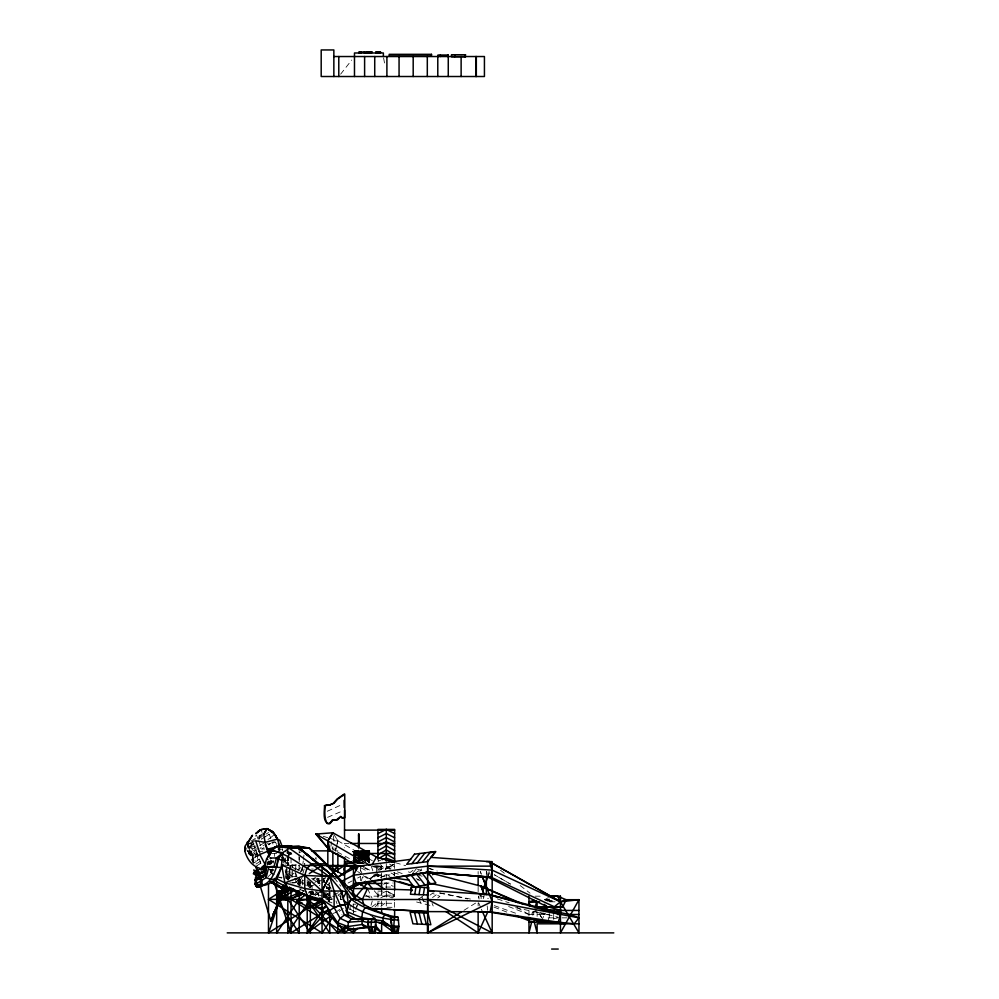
<?xml version="1.0" encoding="UTF-8"?>
<svg xmlns="http://www.w3.org/2000/svg" width="999" height="999" viewBox="0 0 999 999"><rect width="100%" height="100%" fill="white"/><g stroke="black" fill="none" stroke-linecap="round" stroke-linejoin="round"><path stroke-width="0.75" stroke-dasharray="5 3.75" d="M364.348 851.111L355.819 851.21L355.869 857.716L355.881 851.423L353.184 851.735M353.496 851.735L362.45 851.185M353.833 851.735L353.796 855.943L353.846 851.473L355.357 851.735M353.459 913.161L353.471 910.126M353.459 908.615L353.484 904.058M354.083 857.342L354.008 862.961L354.033 851.535C367.045 850.873 348.963 850.624 358.579 852.01L358.853 856.63M354.008 855.943L354.083 851.735L364.623 851.71C362.874 860.926 367.445 862.312 365.597 853.845L365.696 858.865L365.622 853.845M355.557 862.961L355.756 858.566M355.557 857.342L355.731 851.423L355.881 854.632M357.392 851.285L355.544 851.473L355.894 862.774L361.638 862.899M360.202 862.612L355.881 862.337L355.881 856.168M356.293 862.349L356.406 862.974M357.13 862.774L357.317 862.974M357.367 858.74L357.367 854.57M358.691 851.435L358.629 859.977L358.703 851.548L357.317 851.548M357.43 851.548L358.454 851.46M358.566 862.774L357.43 862.349L357.505 860.951L357.43 862.774L361.788 863.173L358.641 863.411M361.513 863.373L358.516 863.373L361.601 863.273L358.653 863.236L358.716 861.463L359.103 863.236L355.844 862.799L355.869 858.566L355.869 862.774L360.202 862.861M365.497 851.086L355.569 851.098L359.016 851.26L358.916 859.977L358.853 851.235L357.717 851.098M360.177 854.832C358.129 857.067 361.663 856.193 361.401 855.294M360.976 855.918C358.616 853.433 359.278 857.666 364.061 856.83C366.396 857.005 364.485 857.854 365.572 855.581C364.273 865.708 366.183 855.781 365.434 857.866M365.559 856.493L363.174 856.355L362.837 857.954L361.563 855.469L360.327 855.356L359.89 856.73L360.202 854.844L359.49 856.667L360.202 854.844L355.869 851.41L353.059 851.448L364.498 851.173M360.502 880.706L360.527 876.573M360.876 859.053L360.876 855.644C356.88 858.203 358.916 848.563 356.306 854.307L356.318 854.083M353.122 851.735L355.706 851.735L361.938 854.932L362.45 856.493L361.438 855.319L362.038 857.13L360.814 857.08L360.826 855.644L360.926 858.016C360.801 856.842 363.948 855.494 362.962 854.944M361.775 859.939L361.775 854.382M362.487 859.065L362.375 857.766L361.95 859.377C362.987 858.054 362.325 853.995 361.85 857.504C358.853 857.592 364.198 857.08 365.322 857.716M364.535 851.61L355.881 852.01L362.425 855.469L361.95 859.377C362.762 854.22 364.348 856.505 365.559 857.841M362.425 855.469C361.601 855.394 362.974 863.823 362.649 854.769M365.135 857.829C364.96 854.782 363.586 858.865 361.963 856.518C362.899 858.703 364.086 853.296 362.799 856.568C362.45 857.317 366.059 856.83 364.735 858.89C363.349 858.428 366.171 858.029 364.71 858.978C362.537 859.827 362.162 856.118 363.636 855.294M364.847 860.251L364.735 854.432M364.935 860.251L365.11 854.432M365.297 861.263L365.334 853.571M365.384 860.888L365.434 853.571M365.334 858.903L366.046 858.953L365.622 860.888L365.734 853.571M365.871 861.263L365.896 853.571M365.971 860.114L365.584 853.471L365.047 860.114L365.834 860.151M366.271 860.301L366.296 854.257M366.471 860.251L366.458 854.257M366.621 860.251L366.621 854.432M367.058 853.258L367.47 861.35L367.282 853.658M367.295 860.826L367.557 858.815L367.207 860.564L368.007 860.451L367.52 860.851L367.607 858.765L367.495 860.788L368.481 861.275L368.494 854.844L368.419 861.325L368.481 855.868M367.52 853.396L367.557 858.628M367.694 853.396L367.557 860.876M367.832 858.728L368.007 853.396M368.181 853.396L368.144 861.013M367.507 858.441L367.507 854.857C365.384 860.938 369.38 856.518 368.269 860.826C365.946 853.533 370.979 863.873 367.307 858.853M368.294 853.658L368.294 858.491L368.369 853.646M369.131 853.071L369.23 862.974L369.131 852.01M369.305 862.974L369.38 855.706M377.947 906.368L377.947 890.808M381.63 877.946L381.643 866.145L377.197 858.341M528.971 916.071L528.983 909.964M553.708 919.08L553.721 912.886M365.572 856.88C362.862 858.428 362.262 855.981 364.635 857.367C365.247 859.465 364.111 859.215 365.122 856.73L365.122 858.403L365.122 855.856L363.536 855.344L362.137 858.016L362 855.069L358.479 855.594L360.015 855.531L360.502 856.73L360.514 855.294M362.824 856.443L363.599 855.319L362 857.442L363.012 856.767L365.459 857.691L362.949 857.442L363.012 856.505L362.562 857.567L365.147 856.742L365.472 857.704L365.122 856.73L361.988 857.554L362.088 856.892L365.135 856.742L365.184 857.829L365.572 857.167L360.814 857.617L363.012 857.829C366.171 855.132 364.86 856.88 364.523 855.294M362.575 858.016C360.814 856.505 363.886 856.93 363.012 857.167C363.986 857.379 358.928 857.467 362.063 856.805C362.25 862.749 363.461 853.67 365.247 857.442M361.85 854.832L361.938 859.377L361.988 855.856L362.262 856.892L360.864 857.604L360.951 856.942L362.225 858.016M362.162 858.491C362.237 851.985 359.091 859.377 365.11 857.504C362.687 857.791 358.604 855.281 363.087 859.377L362.437 858.591L363.012 859.377C361.488 850.923 360.801 860.201 364.573 856.917C366.408 857.666 360.602 857.429 363.599 855.294M365.372 856.58L362.562 857.604L362.013 856.805L362.025 857.479L364.885 856.917L365.097 857.567L362.874 856.605L363.024 857.829L363.536 855.344L362.874 857.641L363.524 855.369L363.112 856.892L365.135 856.817L362.999 856.767L363.636 859.04L363.374 857.517L365.147 856.917L362.987 857.442L362.862 856.543M367.52 858.903C366.733 861.8 368.843 860.114 366.845 860.139L367.919 860.639M367.857 859.277C367.332 859.802 368.843 858.865 367.357 859.34M362.175 857.991C362.587 855.931 360.189 858.89 362.038 857.192C361.8 853.983 362.387 859.477 362.063 857.442C362.937 857.192 359.028 854.682 360.614 856.343C357.954 855.444 362.724 856.218 363.461 858.915C365.447 855.668 358.791 857.641 362.437 857.804M360.926 858.778C358.079 848.563 364.335 861.288 355.731 852.197L364.772 851.797M360.539 855.444C359.578 855.094 360.939 857.691 360.477 855.294M364.573 855.294C363.112 856.83 366.408 857.167 364.248 857.479C362.912 856.705 359.39 857.354 362.525 857.641C363.673 855.743 357.854 852.184 360.939 858.029M363.024 858.278L363.648 859.015L362.787 857.429L363.648 858.978M362.949 856.83C367.095 858.89 363.461 855.007 363.261 858.503C363.062 858.228 362.4 856.33 364.872 856.867M365.459 856.992L363.099 857.442L365.047 857.442L363.399 856.88L363.499 855.743L364.897 856.443M364.822 856.867L364.61 855.381L365.035 857.454L363.049 857.442L365.047 857.442L363.099 857.379L365.022 857.304L363.249 856.867L363.461 855.419L362.787 856.892M365.397 859.065L365.809 859.527M365.484 859.427L366.021 859.14M364.697 859.265L366.096 858.69L366.071 853.845M367.495 860.688L367.707 859.515M313.224 891.608L313.199 894.704L313.174 891.608M362.462 856.493C358.404 855.656 359.902 854.869 360.951 856.68M360.539 855.506L359.802 856.767L360.339 855.581M360.464 857.055L362.537 857.691M362.562 858.915L363.099 859.377M361.451 855.369C363.112 857.217 360.739 856.268 362.125 857.829M361.975 855.881C360.764 854.37 363.349 859.152 361.8 857.529C360.776 858.753 363.474 853.421 360.164 856.643M358.666 861.95L359.016 862.799M363.499 855.743C360.851 859.103 361.513 854.757 362.05 856.143M362.013 855.993C361.376 854.757 362.125 859.415 362.1 856.505M364.81 857.167C364.323 856.405 361.276 857.167 361.101 857.429C363.224 858.74 361.713 856.243 361.963 857.542C360.639 855.444 362.262 858.915 362.125 856.93C362.013 858.903 364.073 857.716 363.424 858.84M360.252 862.786L355.731 862.524L359.44 858.853L359.565 855.469M360.676 856.33C359.303 855.718 360.389 855.057 360.564 856.63M363.873 856.842L364.997 857.017L363.286 856.867L363.424 855.594L364.385 855.569L365.01 857.005L362.063 856.767L361.913 857.966L361.601 855.569L361.95 857.941L362.088 856.955L362.487 857.504M362.575 856.68C362.475 853.396 360.801 858.241 362.113 857.679C361.725 857.092 362.812 858.278 361.251 857.017C362.25 857.804 362.4 856.318 362.1 857.329C360.202 857.08 363.336 857.292 361.825 857.641C361.288 857.916 361.151 856.555 362.412 857.492L363.549 855.569M367.744 860.289L367.083 860.651L368.007 860.401M361.863 857.966C362.937 856.593 360.264 858.228 362.025 857.167C360.814 857.617 362.924 857.492 361.476 857.604C362.987 857.791 360.814 857.067 362.05 857.342C361.089 857.629 362.412 856.855 361.163 857.03C362.537 856.967 361.014 857.779 361.75 857.055C362.088 857.442 360.926 857.192 362.088 856.83M362.325 858.641L362.075 859.377M362.662 858.803C363.374 854.295 364.573 858.166 364.947 857.092M364.385 855.569L365.085 858.378L365.472 857.329M362.075 857.154C361.576 858.353 359.952 856.967 361.938 856.892C361.601 857.654 361.563 856.867 361.988 857.142C361.463 858.066 361.326 855.169 361.825 856.343C361.65 856.93 358.953 855.206 357.917 855.631L358.629 855.019L358.616 856.717L357.742 852.609L359.003 856.667M358.291 853.795C360.614 863.673 355.831 845.229 358.604 855.294L358.529 856.705L358.142 852.784M355.632 851.71L357.642 851.235L356.431 851.086M360.814 857.567C363.186 857.279 360.651 857.666 361.788 856.817M360.539 857.242C362.125 857.279 361.288 858.903 361.338 854.57M365.784 859.14L365.622 860.888M355.632 851.098C354.046 851.285 357.804 851.46 354.071 851.423C354.32 851.185 356.855 851.111 359.165 851.223M353.059 851.71L361.638 851.273L361.551 853.471M365.709 859.44L365.035 860.039L365.696 859.864M365.035 859.977L365.334 854.382M361.963 856.855L360.964 857.429L361.988 856.555M361.313 857.617L361.526 857.567M356.119 851.173L354.108 851.498L356.218 851.523M355.731 852.197L359.503 856.667L360.327 855.082L360.364 856.855M368.344 860.751L367.008 860.738M361.9 851.285L358.516 851.348L361.9 851.298L361.85 853.471M364.772 863.124L358.678 863.074L359.278 862.736M361.7 856.318C361.488 855.181 361.713 857.704 361.551 857.017C360.776 853.758 363.224 858.228 360.851 856.855M361.513 856.955C361.863 855.893 360.889 856.667 361.813 857.042M363.511 857.08L365.01 857.254L364.885 857.954L362.799 857.729L364.897 857.03L364.61 855.381L364.335 856.817L363.399 856.88M358.591 851.31L361.9 851.223M358.753 862.999L361.638 862.986M358.678 862.961L361.9 863.099M355.07 851.423L354.445 851.285L356.056 851.423M364.448 857.167C363.736 858.278 364.185 856.305 362.949 857.829M368.057 858.478L368.356 854.857M367.157 861.3L368.444 861.3L368.057 860.776M358.716 856.605C357.53 853.745 360.651 858.641 360.052 855.619M364.61 857.242L361.413 857.392L362.987 857.304L363.024 858.291M262.625 835.027L252.572 841.42L252.46 843.705L251.161 843.893M364.223 853.833C357.729 857.142 368.681 855.818 359.028 852.01L365.572 855.743L359.066 851.098M356.868 854.395C361.301 859.515 355.719 846.066 359.003 856.505C359.203 854.869 357.23 857.117 359.865 855.756L360.202 854.844L354.083 852.197L357.842 855.681M362.924 858.041L364.972 857.292L365.097 858.453M323.901 897.801L324.388 893.156M367.42 859.789L367.582 859.502M358.728 856.505L358.641 850.062L358.379 856.168M363.249 857.517L363.386 858.328M354.083 851.722L360.102 854.944L360.514 856.518M355.931 851.41L353.047 851.498L355.744 851.21M259.203 839.285L259.49 835.264L262.625 836.862M359.503 856.667L360.327 855.082L359.428 855.843M365.297 858.641L365.097 859.39M363.037 856.767L364.098 857.329M368.469 861.213L367.357 861.076M355.632 851.448L353.147 851.36L364.573 851.385L353.147 851.36L355.194 851.348L355.357 854.819M356.381 853.92C359.078 856.218 360.964 854.794 359.553 855.718M359.628 856.58L360.339 855.369M363.324 854.844L362.587 855.931L364.448 854.02M364.098 857.392L363.461 857.417M365.397 858.715L369.131 862.337L365.597 858.678M360.327 855.718L360.065 856.505M366.833 860.151L367.395 860.039M354.183 852.184L354.82 851.423L353.084 851.423L364.398 851.298M358.416 856.555L359.016 856.031L358.716 856.917L358.266 853.733M364.872 857.017L363.948 856.967M361.613 851.485L353.833 851.498L364.772 851.523M355.681 851.31L353.059 851.535L362.1 851.285M355.632 851.21L353.196 851.448L364.523 851.298L353.072 851.448L364.91 851.41M360.539 855.756L358.454 856.305M363.186 857.342C363.823 858.778 365.659 853.695 363.986 857.08M353.047 851.498L354.732 851.41M354.17 851.448L353.159 851.398L365.409 852.022L355.594 851.997M353.733 851.448L354.283 851.285M340.971 896.627L340.684 899.425L342.357 899.425L340.459 901.41M356.481 851.997C357.729 850.249 356.231 851.573 357.592 851.098M268.631 863.76L268.868 861.625L272.34 862.724M356.293 851.997L357.492 851.098M364.51 855.793L364.822 856.568M249.713 850.948L248.863 844.904L247.565 846.428L256.718 850.848M248.589 847.264L255.032 843.206L248.601 847.264L248.888 844.904L247.565 846.44L248.614 842.632L251.935 844.305L250.712 847.264L252.21 850.986L255.756 849.937M302.897 863.948L303.259 860.976M303.434 859.49L303.971 855.032M365.347 855.881L364.847 854.844L363.112 855.169M353.359 851.448L353.409 852.184M355.032 854.495L355.632 852.509L356.231 854.495M286.101 876.273L286.601 868.955M355.731 858.753L355.731 862.961L355.244 851.235M286.051 872.027L285.951 875.461M286.226 873.788L287.013 869.055L285.09 870.953L290.209 879.17M311.276 894.742L311.7 891.895M286.526 869.317L285.926 872.864L286.576 873.014M330.919 846.34L331.593 841.82M350.349 905.569L349.75 909.702L352.922 907.442M286.725 869.417L286.363 874.649M271.928 872.177L272.54 868.818M356.93 907.179L357.48 904.182M364.098 856.967C365.734 856.917 363.286 857.417 364.335 855.743M266.745 866.995L267.682 862.025L268.943 861.625M355.332 859.003L354.533 860.127M355.232 851.285L355.482 857.342M299.85 886.038L301.236 879.145L303.509 880.806M483.266 898.725L483.866 895.953M488.236 875.436L489.085 871.465M368.281 858.628L368.294 854.857M256.231 846.84L249.7 850.948L252.947 855.032L254.882 856.006L256.855 852.646M316.208 859.315L316.371 858.578M355.12 860.389L355.407 859.277M357.055 862.799L335.452 850.873L336.838 845.117M337.163 843.73L337.874 840.796L335.027 836.2M269.53 864.01L270.542 859.864M364.672 856.855C365.622 854.47 362.887 856.967 362.862 856.343M337.912 850.873L335.452 850.873L336.151 848.064M336.488 846.653L337.912 840.871L332.854 832.754M354.882 852.334L356.193 855.331L355.169 853.383L354.57 853.808M355.357 859.215C355.444 859.652 355.232 860.901 354.408 858.765M362.612 855.469L360.327 855.244M362.512 855.843L363.324 854.857M356.993 854.307L358.466 852.459L359.44 856.293M288.012 880.831L288.948 877.147L294.193 873.076M302.897 873.476L304.133 869.018M285.577 864.035L288.361 862.661L288.112 865.271L288.773 862.774L287.924 865.459M371.004 905.306L372.277 900.961M287.525 865.359L288.836 862.886M361.313 880.843L362.55 876.91L365.559 880.469M354.495 852.971L355.806 852.646M354.957 852.334L356.131 855.356L354.757 852.696L354.857 853.908M354.72 860.389C355.045 858.428 355.482 861.238 354.545 859.615M383.117 876.573L378.646 875.186L379.932 871.315M380.357 870.017L381.643 866.145L390.272 869.267M286.651 878.745L291.046 865.496L295.467 865.309M359.94 856.705L360.439 855.644M253.846 863.361C245.991 853.258 252.922 848.338 253.097 861.063L252.385 858.178L253.159 862.587M308.991 891.745L325.574 897.239L329.77 895.554L331.755 889.922M300.999 871.066L302.023 868.293M356.581 853.758L358.841 855.331M358.716 854.495L358.466 855.993L357.455 852.509L358.703 855.256L357.442 852.534L356.481 853.995M356.943 854.145L358.191 853.533M252.61 856.031L248.751 853.783L249.725 851.223L247.427 851.598L249.725 851.223M355.519 909.19L356.993 905.431M249.912 853.071L248.751 853.783L252.185 856.006L252.585 855.007M479.108 899.075L478.459 896.066L479.095 899.112L480.906 894.555M487.962 876.76L489.547 872.789M254.882 856.006L256.506 854.157M363.099 854.957L362.6 856.493L361.725 855.069M355.394 853.546L354.82 852.434L355.507 854.495M356.106 855.394L354.682 853.396L354.957 852.372M354.245 857.517L354.87 860.589L355.282 859.677M298.876 884.714L301.236 879.145M356.755 853.621L357.305 852.646L358.728 855.181M364.51 855.594L365.06 855.906M297.952 884.09L300.287 879.083M300.474 872.452L302.285 868.581M302.897 867.282L304.695 863.423L305.881 867.706M357.055 852.834L358.441 855.319L358.266 853.059M362.075 854.944L357.929 855.644C360.164 855.244 355.482 851.797 357.467 852.859M541.433 920.903L544.58 914.522L541.97 913.011L544.58 914.522L535.714 911.6M354.957 859.34L354.895 860.264L355.02 859.44M300.949 871.465L302.297 868.855M309.865 894.33L311.226 891.757M268.169 863.573L269.518 861.026M355.969 853.046L354.67 853.296M355.419 854.332L355.144 852.834L356.218 855.356L354.757 852.809L354.957 853.608M364.897 857.292L364.685 858.928L363.399 858.016M299.85 890.421L301.91 886.65M359.578 855.469L355.881 852.01M355.095 860.314L354.857 859.053M287.188 867.432L285.09 870.953L293.344 877.309M311.838 885.251L310.377 887.649L307.255 886.026M355.082 852.796L355.169 853.308M314.847 859.327L316.071 857.392M367.794 859.839L367.02 859.702L368.044 859.714M292.47 882.804L299.213 881.842L302.173 877.297M356.144 851.098L358.166 851.235M362.699 855.469L361.725 854.844M362.512 857.442L360.289 857.342M328.159 901.76L329.77 899.35L329.77 890.996M325.574 897.239L328.921 892.257M359.016 856.168L358.379 855.693M357.217 852.497L357.879 852.721M298.426 885.326L302.522 879.382M306.843 885.589L310.027 881.18M357.692 852.684L358.791 852.859M297.402 883.628L299.2 881.268M340.634 74.163L351.71 60.052M359.777 855.631L360.04 854.907M416.446 868.631L412.649 873.388L408.354 871.852M419.78 871.353L421.678 868.98M356.78 852.659L357.48 852.147M358.379 855.369L357.093 853.071M307.979 886.313L310.739 882.941L308.604 883.153M313.087 880.107L314.86 878.009L312.587 878.808M370.304 879.557L374.213 874.949M268.556 862.149L269.967 864.285L273.014 860.726M355.282 853.283L355.457 854.095M354.757 858.628L354.57 859.989L354.72 858.366M259.99 848.688L261.139 847.364M375.012 907.117L379.757 901.685M363.711 852.746L360.901 855.931L363.711 853.109M358.728 855.581L358.866 856.18M324.35 880.831L322.54 882.791L324.363 880.831L323.426 878.158L325.025 882.816L323.439 878.133M354.47 858.928L354.508 859.714M367.37 853.833C365.497 858.104 362.425 852.122 358.504 854.644L358.641 854.083M360.627 860.077L355.881 862.337L359.415 858.665M361.688 859.59L359.028 862.337L361.775 859.752M307.68 885.389L309.79 883.228M313.249 879.669L314.86 878.009M257.73 858.566L257.23 856.031L259.69 855.069M286.9 857.617L291.046 853.408L288.761 851.023M355.007 861.6L357.779 858.853M356.431 851.111L357.055 851.523M355.881 862.337L359.503 858.815M268.219 876.61L271.266 873.65M364.385 858.753C364.185 858.928 365.884 857.417 363.499 858.578M359.515 859.003L355.731 862.524L360.689 860.264M288.074 868.231L291.046 865.496L299.213 870.666L299.213 866.795M269.605 864.56L274.026 860.776L267.982 863.935M255.844 850.511L253.659 852.372L255.157 854.757L256.98 853.87M270.167 838.074L273.601 835.214M364.51 859.015L364.21 857.517M354.682 858.091L354.52 859.452L354.47 858.616M297.739 870.017L301.024 867.469M353.346 851.36L365.459 851.111M371.903 906.917L379.22 901.36M410.601 872.127L412.974 870.329M414.91 873.663L420.816 869.167M380.856 906.255L387.125 901.672M392.132 898.001L394.63 896.153L388.311 891.807M422.639 896.265L418.943 898.963L415.222 897.427M430.02 895.116L432.48 893.318L439.922 896.39L437.462 898.188M432.517 897.552L436.201 894.854M249.213 843.843L252.572 841.42M313.411 894.979L317.183 892.282M327.185 885.089L329.707 883.278M335.951 912.137L339.722 909.427M308.104 893.106L310.639 891.345M343.256 908.491L339.51 911.076L341.983 914.597M358.466 854.307L358.104 853.196M358.404 854.432L359.265 854.307M378.122 874.262L370.504 879.22L369.58 878.571L377.497 873.813M385.751 869.292L393.369 864.322L385.402 869.055M300.374 879.195L295.279 882.429L300.05 885.439M301.598 892.681L303.983 891.183M309.94 887.412L315.197 884.09M317.832 882.429L321.653 880.007M322.939 879.195L325.487 877.584M255.245 836.101L256.556 835.276L258.142 839.385M251.174 841.021L262.687 833.765M250.175 844.08L256.755 839.947M258.054 839.123L264.635 834.989M265.921 834.165L268.569 832.504M269.218 834.265L261.488 839.135L269.243 834.265L271.903 841.22M267.957 839.447L270.592 837.799M250.986 850.948L252.235 853.596L251.586 853.983L252.947 855.032L249.713 850.948L250.387 853.596L252.223 855.032L253.271 862.836L254.158 862.587L252.947 855.032L250.986 850.948L248.414 850.948L252.223 855.032L259.415 850.499M258.654 840.758L261.813 848.988L263.936 847.651M259.041 854.744L252.435 858.903L253.259 862.836M259.053 854.744L252.447 858.903L252.223 855.032M257.205 860.351L259.278 859.053L253.271 862.836L256.243 861.762L254.807 858.178L253.072 858.815M260.19 861.425L255.856 864.135L257.33 863.785M260.876 863.223L256.78 865.796L260.864 863.223L251.935 839.884M268.082 864.397L273.202 861.188M318.718 893.069L315.384 895.141L310.14 891.82M340.172 893.755L337.949 895.141L341.283 897.239M463.961 910.314L475.574 903.108M377.335 873.925L369.343 878.745L364.123 875.536M385.314 869.118L393.306 864.297M263.998 843.019L259.515 845.654L263.911 845.654M544.742 899.699L548.376 897.589M508.628 906.543L528.983 914.522L536.8 909.964M266.77 863.461L272.814 860.189M377.947 870.878L377.947 866.832L380.332 865.546M379.145 870.241L386.288 866.433L391.059 868.968M315.334 895.191L318.069 893.768M327.585 888.76L330.332 887.337M328.072 900.499L332.143 898.363M333.753 879.045L336.488 877.609M323.451 895.903L328.933 893.056M348.052 883.054L352.16 880.906M357.605 878.046L360.352 876.623M255.157 854.757L257.33 853.633M325.936 899.075L332.817 895.529M334.178 894.817L338.311 892.694M380.332 877.734L386.288 874.649L389.872 876.51M357.33 852.172L358.466 852.459M357.904 851.098L358.853 851.098L356.98 851.086M355.332 859.34L356.119 859.277M383.516 884.277L386.288 882.879L393.244 886.363M517.007 907.454L528.983 914.522L534.09 912.075L532.904 916.845L531.918 913.098M380.731 897.876L386.288 895.216L391.858 897.876M327.385 899.112L331.543 897.152M355.319 861.95L360.277 859.689M327.285 811.263L342.807 804.207M355.244 853.583L355.032 852.871L355.344 853.995M354.508 859.352L354.37 858.503M354.121 851.36L354.508 851.298M245.404 848.688L248.464 847.364L250.387 854.757L246.591 849.587L250.387 854.757M327.572 817.344L342.732 810.863M314.648 882.329L325.474 878.096M299.213 852.597L303.184 851.086M288.386 854.108L290.846 853.183M332.867 913.523L336.85 912.05M307.217 882.529L308.516 882.055M248.751 853.783L249.787 853.421M377.947 861.138L380.731 860.164M545.217 900.411L549.325 899.013M546.266 900.411L548.851 899.712L550.187 902.509M250.712 847.264L257.168 845.579M553.321 918.93L557.504 917.844L546.316 917.844M354.37 857.966L354.233 858.628M358.591 854.657L358.504 854.133M354.233 852.197L355.307 851.722M361.95 857.304L361.413 857.354M362.512 855.706L361.713 854.857M271.641 842.232L274.588 841.682M257.23 856.031L259.153 855.781M296.516 876.31L292.47 876.785L288.062 879.52L288.012 871.116M363.311 855.069L364.897 855.169M258.242 851.598L262.849 851.223M353.134 852.197L353.771 852.197M356.506 851.223L356.918 851.223M357.492 851.235L357.38 851.997M547.14 901.048L553.209 900.798M362.525 863.211L358.129 863.223L362.45 863.136M361.95 863.323L358.991 863.361L359.016 851.46M357.43 862.349L358.579 862.337M355.357 856.355L355.319 862.512L362.55 862.512M363.723 863.273L357.767 863.411L362.387 863.398M372.577 866.158L381.643 866.145L376.448 872.277L376.473 866.145M275.524 842.357L272.34 842.357L273.576 845.591M349.088 843.468L344.53 843.468L344.53 847.764M254.171 848.988L258.753 848.988M261.813 848.988L264.86 848.988M277.959 849.187L282.48 849.187L283.229 853.171M353.122 852.184L365.572 852.209L355.319 852.197M354.682 852.534L355.632 852.509M287.5 852.597L291.196 852.597M358.329 853.059L358.279 853.92M355.394 853.233L355.332 852.971M271.628 853.408L277.385 853.408M355.169 853.483L364.273 853.483M354.433 853.67L356.119 853.67M357.105 854.57L363.723 854.595L363.723 859.752M364.797 854.857L365.572 855.668L364.947 854.844M360.227 857.167L365.572 857.167M354.333 859.34L355.282 859.914M365.834 859.889L361.263 859.939L361.263 854.382L365.834 854.382L365.971 860.226M283.866 860.389L288.436 860.389L289.011 864.922M354.608 860.301L355.806 860.314M354.945 861.088L355.694 861.088M355.969 860.901L360.514 860.938M358.828 861.113L354.158 861.113L354.308 857.729L354.27 858.678M355.169 861.85L359.715 861.85M355.594 862.324L359.802 862.337L355.594 862.324L355.607 859.377M354.083 862.524L360.102 862.524M354.907 862.612L358.079 862.612L358.017 861.126M358.117 863.236L362.537 863.086M357.767 863.423L363.961 863.423M296.516 864.922L287.5 864.922L287.487 858.765M289.772 865.496L299.213 865.496M374.088 866.145L381.643 866.145L373.876 866.145M377.947 866.832L394.63 866.832L387.487 862.961M311.526 869.068L313.361 869.068M374.001 875.186L381.643 875.186M279.358 877.297L282.055 877.297M285.452 877.297L292.47 877.297L292.47 869.367M289.772 882.866L308.629 882.866L310.377 887.649L308.429 882.866L308.429 879.869M384.016 883.016L393.119 883.016M385.539 887.062L393.119 887.062M326.373 888.523L329.77 888.523M377.947 891.108L384.016 891.108M365.159 896.153L394.63 896.153L387.125 891.258M535.202 896.178L541.446 896.178M326.723 899.35L333.266 899.35M341.371 899.35L340.622 899.35L340.622 895.166M327.235 899.487L332.679 899.425M544.43 899.712L552.21 899.712M550.037 901.81L556.006 901.81M377.947 903.258L394.63 903.258M352.897 904.182L355.956 904.182M387.05 907.304L394.63 907.304M353.246 911.687L356.106 911.687M528.958 914.522L549.462 914.522M562.1 917.844L568.231 917.844M355.319 862.512L359.715 862.512M358.329 863.099L365.334 863.099M358.591 863.323L361.7 863.323M327.222 899.5L331.868 899.5M284.153 865.246L291.046 865.496L295.529 869.792M356.293 862.337L356.606 862.974M267.108 843.705L269.468 843.893M547.315 900.636L553.171 901.16M364.847 854.844L365.509 855.531M361.626 855.244L362.287 855.818M252.909 855.281L250.112 854.882M286.963 853.446L294.455 854.357M371.278 866.158L374.288 875.186L384.965 876.722M256.144 855.007L257.979 855.281M269.206 869.417L273.701 870.079M317.332 891.945L315.222 891.62L320.017 895.554M269.63 869.367L273.938 870.042M323.826 896.165L332.08 898.788M439.872 892.919L470.467 899.063M439.51 892.994L467.732 898.988M515.559 907.691L547.514 914.522L543.144 913.024M560.564 917.844L547.502 914.522L549.163 922.177M286.064 871.977L286.701 872.139M416.608 901.985L433.304 906.23L432.092 903.433M324.076 893.83L335.09 896.915M372.315 916.882L375.149 917.656M374.275 875.186L381.705 877.309M395.467 862.686L405.719 865.721M417.407 869.192L421.803 870.491M372.752 866.583L381.668 869.217M393.531 872.726L399.475 874.487M417.257 879.757L420.242 880.631M326.411 886.775L332.242 888.523M323.264 836.313L327.647 837.661M329.096 838.111L337.874 840.796L332.854 840.871L332.867 838.161M497.402 898.938L509.203 902.834M494.305 905.643L517.569 913.91M428.646 868.019L437.275 871.091M429.283 868.643L432.155 869.667M419.205 875.199L422.09 876.235M397.452 871.877L403.209 873.963M416.133 878.658L419.031 879.694M306.568 891.67L302.447 890.171L306.481 892.469M493.956 907.104L508.341 912.686M479.582 895.129L488.311 898.551M319.98 891.558L329.77 895.554M422.664 900.499L426.398 902.047M279.133 877.147L281.631 878.196M327.909 901.135L332.005 902.909M540.334 912.636L544.58 914.522M283.366 859.327L285.539 860.389M363.436 867.544L370.367 871.016M375.874 873.8L378.658 875.186M249.725 843.181L251.935 844.305M357.992 852.646L357.355 852.259L357.267 855.169M294.543 878.233L305.919 885.326M391.059 873.051L394.63 874.924L377.947 874.924L377.947 877.621M287.35 851.423L291.046 853.408L291.046 856.43M299.176 888.835L303.047 890.933M360.939 867.819L367.62 871.503M323.701 895.092L326.373 896.578L326.373 893.031M365.147 867.594L370.554 870.629M372.365 860.763L337.862 840.796L337.874 843.843M366.046 895.491L370.042 897.901M357.592 871.515L362.812 874.737M285.427 878.034L287.812 879.52L287.874 871.116M311.626 878.508L320.217 883.928M326.186 887.711L329.77 889.972M285.352 876.148L292.794 880.856M327.572 884.452L330.157 886.088M283.778 860.776L291.046 865.496M363.324 875.748L368.331 879.008M369.58 914.522L374.588 918.193M274.288 874.662L271.041 872.277L268.956 866.845M350.025 908.765L354.907 912.474M500.437 870.216L505.382 874.05M520.167 885.539L530.032 893.193M335.464 850.873L332.03 847.901L335.452 850.873L335.027 847.851M247.178 850.986L248.639 852.372M364.747 857.804L365.06 858.428M325.599 886.138L328.683 889.46M374.225 890.746L379.795 897.314M334.141 877.834L340.809 886.2M362.749 858.703L363.099 859.365M248.414 850.948L252.185 856.006M267.844 861.076L269.967 864.285M360.851 855.706L360.339 855.069L360.764 855.868M272.864 875.386L270.017 869.567M360.502 870.316L361.8 872.751M311.888 890.471L314.61 895.616M288.336 853.408L288.012 852.784L287.912 853.408L291.046 853.408L290.559 852.209M315.609 877.422L319.68 885.788M323.763 894.142L326.473 899.724M275.424 841.995L276.598 844.43M367.507 888.561L372.053 898.138M270.329 870.866L271.328 873.014M249.7 850.948L252.073 858.815M317.432 878.133L319.905 883.853M323.626 892.432L326.723 899.575M282.405 859.615L283.928 863.148M478.671 902.796L480.844 907.916M481.368 909.202L482.467 911.762M421.978 897.09L424.962 904.107M418.993 898.838L420.791 903.046M295.279 872.277L296.99 876.423M297.54 877.784L299.213 881.842M277.66 846.865L279.083 850.524M260.976 829.632L262.075 832.479M266.708 861.825L267.62 864.185M252.385 858.178L253.696 861.762M336.039 900.948L337 903.845M269.967 869.917L270.941 872.864M367.37 861.076L367.395 853.271M260.215 861.138L260.602 862.537M486.65 871.515L487.574 875.611M364.273 857.517L365.01 858.141L364.36 858.004M383.628 58.067L384.727 64.211M273.014 860.301L273.501 863.086M312.113 891.895L312.575 894.742M333.316 835.776L334.19 841.82M487.175 905.906L487.699 910.301M311.888 885.614L312.175 888.523M312.462 891.608L312.749 894.704M318.206 892.432L318.394 895.042M282.43 848.788L282.505 850.836M271.666 861.038L271.753 863.648M289.198 870.903L289.435 878.383M329.882 886.687L329.957 889.585M271.691 869.505L271.778 872.564M271.503 860.626L271.541 863.486M358.666 853.433L358.703 851.735M358.691 850.012L358.653 852.671M358.703 853.109L358.716 854.757M323.776 893.156L323.801 897.801L323.813 890.072M355.344 859.565L355.357 862.524M366.158 859.677L366.158 853.458L366.146 859.689M366.133 854.744L366.146 859.952M355.719 851.735L355.719 857.891M353.758 858.091L353.771 862.512M549.275 913.436L549.263 917.844M537.1 912.062L537.112 916.395M486.351 871.528L486.338 875.686M481.143 895.953L481.131 898.725M478.134 871.528L478.146 874.3M478.134 887.274L478.146 891.645M478.146 902.971L478.134 905.906M394.63 863.498L394.63 875.936M394.63 891.108L394.63 900.748M394.63 902.284L394.63 908.403M386.288 863.685L386.288 869.167M386.288 874.649L386.288 907.267M381.643 889.922L381.63 898.138M381.643 900.961L381.63 908.203M368.394 852.01L368.394 862.324M366.271 852.197L366.271 860.414M365.572 853.458L365.559 861.263M364.623 852.197L364.623 859.565M364.011 852.197L364.011 859.565M362.987 854.595L362.987 859.752M361.913 851.285L361.938 860.926M361.601 854.57L361.601 860.127M360.527 866.183L360.527 874.512M359.59 851.46L359.64 853.646L359.203 851.46M359.777 854.595L359.777 857.167M359.44 851.46L359.54 853.646M357.255 862.349L357.142 862.974M356.106 862.349L356.031 862.974M355.482 858.753L355.419 862.961M353.471 909.752L353.484 912.836M332.854 846.59L332.867 850.873M329.995 892.432L329.995 899.425M329.195 882.304L329.195 889.547M329.195 890.996L329.195 902.322M326.036 892.382L326.036 899.35M324.887 892.432L324.887 899.425M319.056 878.346L319.056 885.614M318.569 878.346L318.569 885.614M318.431 878.346L318.431 884.165M318.431 893.156L318.431 896.253M317.944 878.346L317.944 884.165M310.614 882.704L310.614 888.523M310.614 891.533L310.614 894.542M310.065 881.93L310.077 888.286M307.217 879.769L307.217 887.025M302.447 866.42L302.447 870.903M302.447 879.869L302.447 885.788M299.213 847.914L299.238 853.208M299.213 857.217L299.213 861.837M299.213 877.297L299.213 884.927M299.038 854.907L299.176 862.062M299.176 864.922L299.038 870.903M299.176 878.383L299.038 885.851M295.754 864.922L295.754 876.885M295.754 878.383L295.754 882.866M292.47 864.922L292.47 867.894M291.046 857.941L291.046 870.117M291.046 871.652L291.046 877.809M289.772 867.919L289.772 878.383M288.386 855.681L288.386 864.922M288.374 855.681L288.199 865.496M288.012 855.681L288.012 864.922M287.874 847.914L287.874 852.597M287.874 855.681L287.874 864.922M287.5 847.914L287.487 857.217M285.09 857.941L285.09 863.985L284.952 858.141M279.845 847.951L279.845 850.686M279.046 846.353L279.046 851.036M274.45 853.408L274.45 856.43M271.204 860.963L271.204 863.985M268.494 860.963L268.494 863.985M353.833 857.342L353.796 862.961L353.883 857.342M248.626 842.632L247.577 846.44L248.888 844.904L247.577 846.44L248.626 842.632M313.187 892.944L311.888 894.342L311.888 891.757L311.9 894.342L313.199 892.944M271.016 843.181L268.406 844.829L271.029 843.181M386.438 891.108L377.947 895.166L394.63 895.166L386.438 891.108M291.046 853.396L288.524 854.245L291.046 853.408L283.928 851.26L291.046 853.408M510.402 884.053L494.368 874.774L510.389 884.053M541.808 917.844L538.686 913.024L541.795 917.844M481.381 874.3L480.282 871.528L481.368 874.3M312.924 894.704L312.749 891.608L312.937 894.704M323.713 881.255L323.688 878.346L323.813 881.255"/><path stroke-width="1.5" d="M255.657 883.79L255.657 885.976L257.218 887.237L260.339 887.149L261.301 885.539L260.327 884.477M256.081 880.706L255.657 879.382L256.293 880.281M321.865 901.722L309.44 907.591L307.155 899.487L307.155 894.929M353.471 895.404L353.471 866.183L363.861 866.17M358.629 843.156L358.703 833.703L358.741 847.739M358.716 837.624L358.653 847.627L358.653 842.607M358.653 847.577L358.766 843.818M358.716 836.475L358.666 835.401L358.703 838.773M358.716 835.089L358.691 834.265L358.678 836.2M366.271 852.197C367.52 850.873 364.822 851.423 366.596 851.448M369.23 854.257L369.218 851.31L369.305 854.257M353.471 888.561L381.63 888.561L381.63 879.332M487.375 889.41L482.48 877.072L492.17 901.51L490.197 911.762L558.266 922.177L574.238 923.813L578.958 917.844L492.17 901.51L427.659 932.879L427.659 891.97L427.659 911.612L490.209 911.762M427.647 884.352L427.647 888.935L427.659 860.127M427.659 875.261L427.659 866.145L492.17 866.145L491.446 867.956M427.634 932.879L427.659 923.775L427.684 932.879L461.401 911.912M528.971 919.13L528.971 932.879L531.843 921.215M560.464 922.177L560.451 932.879L578.958 899.712L566.171 899.712L560.451 901.81L554.333 906.792L490.809 877.072L427.659 872.227L356.168 883.466L347.927 887.724M560.451 896.178L560.451 922.177L528.971 922.177M280.195 846.565L287.525 845.691L299.25 848.026L299.25 848.838L299.25 848.026L285.152 846.64M358.641 845.878L358.653 846.702L358.616 844.829M358.653 843.955L358.653 843.281M358.791 844.205L358.778 844.867M358.616 843.705L358.778 841.283L358.753 842.881M256.231 885.401L255.657 885.976L257.267 886.2L257.218 887.237L260.152 885.301L260.165 884.028M358.741 844.842L358.741 844.13M358.741 841.445L358.753 838.973M344.205 795.953L344.118 794.143L337.038 799.05L333.354 803.296L330.244 804.67M277.672 894.505L279.92 895.154L279.807 893.118L280.619 893.268L279.92 895.042L279.807 893.118L277.797 893.468L277.672 894.505L279.508 895.579L277.535 895.491L280.344 895.366L279.583 897.127C277.872 903.533 275.599 893.518 278.421 891.033L285.402 891.707L285.689 892.582L285.264 891.62L290.821 889.322M344.156 807.592L344.056 800.361M268.981 852.209L268.494 856.43M279.92 895.154L277.834 894.192L280.482 894.305L280.045 891.308L280.906 891.12L280.17 893.318L277.797 893.468L280.17 893.318M277.535 895.491L279.92 895.042L277.647 895.129L279.92 895.042L279.333 899.137L280.856 899.837L286.176 899.937L286.288 898.401M258.654 886.712L258.691 886.213M261.288 886.026L260.339 886.051L260.339 887.149L257.243 886.475L255.02 884.165L256.443 874.325M257.243 886.475L255.02 884.165L261.825 880.743L261.101 878.346L266.333 873.638M255.269 883.141L255.657 884.877M257.218 887.237L257.305 885.376M260.352 886.95L257.23 887.037L255.657 885.976L260.152 885.301L260.202 884.19M260.339 887.149L260.389 886.051M395.017 933.166L393.743 926.622L394.468 917.407L398.077 917.269L398.976 926.473L397.989 932.991L395.017 933.166L391.795 933.166L391.009 917.407C376.773 910.763 360.489 908.603 348.951 896.915M285.402 891.707L284.253 897.214L285.177 897.314L280.919 893.406L279.907 899.3L280.856 899.837L282.505 894.355M327.21 823.363C324.013 818.755 324.9 809.802 325.137 805.694M247.352 841.97L247.153 844.43L252.497 835.264L245.067 846.165L244.755 850.848C247.165 859.602 252.622 867.344 262.25 868.818L261.713 867.357L265.572 864.11M338.773 879.157C330.082 868.069 320.617 856.493 309.141 848.026L299.213 846.353L276.661 846.353L271.366 850.586L266.596 858.903L264.023 867.082L274.076 866.395L276.473 857.979L282.842 852.809L278.072 858.753C277.048 868.606 271.041 886.463 258.729 885.401C265.959 886.787 272.502 882.142 277.647 877.609L281.281 867.519L282.842 852.809L271.328 850.561L268.494 853.408L265.16 844.28M260.402 886.6L270.854 920.853C276.099 911.013 280.207 898.925 282.13 888.611L281.343 890.721L281.993 891.608M282.205 891.533C279.558 892.132 285.664 883.778 283.554 887.287M281.93 897.789L277.247 897.152L279.583 897.127L279.495 898.076M341.246 894.117L341.558 891.033L329.595 876.523L322.053 891.033L319.83 892.369M341.271 893.83L341.558 891.033L346.603 891.682L351.336 898.875L355.282 898.875L352.485 891.033L337.075 876.523L346.603 891.682L348.339 904.182L346.965 911.687L347.827 914.335M374.026 932.791L374.8 926.685L350.037 929.545L338.536 925.586L328.546 913.498L327.847 909.252M283.491 864.859L281.281 867.519L268.856 866.782L266.146 867.394L265.11 875.324L266.184 877.572L270.417 879.307L275.337 879.32L277.647 877.609M286.176 899.937L285.876 899.05L279.907 899.3L277.035 898.188L279.108 898.326L277.447 896.14L280.195 896.403M375.374 919.23L371.715 919.367L370.979 926.835L372.265 932.904L369.755 932.904L368.132 926.835L368.069 919.367L375.374 919.23L376.286 926.685L375.287 932.791L371.016 932.904L367.669 922.377L361.913 921.203L348.439 922.202L340.072 918.306L334.116 907.542L319.83 897.939M244.755 850.848L245.279 847.264M280.906 891.12L278.421 891.033L280.269 891.695C282.267 889.672 275.112 891.795 280.269 891.695L280.582 890.871L282.255 891.533L278.197 891.333L277.035 898.613L279.333 899.137L277.035 898.188M280.419 891.907L280.582 890.871M414.747 894.455L415.959 887.112M419.043 894.629L420.254 887.287M423.339 894.804L424.538 887.474M257.055 868.68L256.718 870.728L255.944 866.782M280.132 893.655L280.269 892.881C274.6 890.571 283.641 895.479 278.034 892.394M397.565 926.473L396.378 932.991L391.795 933.166L394.767 932.991L394.767 926.485L398.976 926.473L393.743 926.622M285.264 891.62L286.039 899.874L300.624 895.279L302.46 893.73M490.809 877.072L492.17 870.141L489.348 861.6L430.744 857.354M270.717 853.333L271.328 850.561C294.905 854.232 311.226 879.532 337.475 876.523L325.749 863.835L309.141 848.026L302.66 847.364M328.546 913.498L329.108 910.988L334.116 907.542L340.846 905.119L345.154 905.156L348.239 914.797L355.244 918.73L371.728 919.23M279.683 896.14L277.959 904.02L271.266 920.953M279.72 897.864L280.095 896.253L280.257 897.015M535.077 907.954L536.775 901.086M268.856 866.782L266.184 877.572L260.302 881.368L262.25 885.701L261.551 885.589M271.204 920.841L280.07 898.488M260.302 881.368L261.101 878.346L255.394 880.194L255.844 883.166L258.254 885.364L261.201 885.464L257.267 885.963L258.254 885.364L255.22 879.794L259.49 878.133L258.391 875.461M270.791 920.741L279.32 899.462M558.266 922.177L560.451 914.522L553.708 911.338L489.41 894.555L427.659 890.459M279.72 896.016L281.443 890.584M279.932 896.066L281.568 890.633M280.182 896.253L281.693 890.708M280.12 896.94L281.943 890.933M280.369 897.052L282.043 891.071M280.532 897.04L282.193 891.333M282.367 887.974L283.716 885.126L282.105 891.483M283.728 892.357L285.964 885.264M269.967 854.857L271.328 850.561L268.781 856.917M268.631 932.879L284.191 886.101M281.693 891.383L283.092 888.735M277.372 896.515L279.583 897.552L280.856 899.837L279.033 899.5L279.345 898.613M482.592 890.271L487.974 876.76M285.602 898.913L298.476 892.919L299.812 895.341L300.899 892.594M445.854 911.55L478.146 932.879L487.862 911.762L549.163 922.177L565.122 923.813M284.902 885.077L282.28 890.609L286.089 886.051M363.998 905.306L362.325 899.512L367.507 888.561L412.25 889.972M332.018 820.454L329.333 823.601M559.865 912.911L561.051 910.439L549.263 907.167L542.332 908.728M554.333 906.792L562.812 906.717L566.183 899.712L557.492 896.215L550.774 896.178L560.451 901.81L578.958 932.879L578.945 899.712L563.798 900.349M269.206 853.408L268.506 853.408L274.45 847.214L276.661 846.353L289.073 848.026L329.195 876.523L322.053 890.996L304.745 888.523L284.915 882.866L276.199 878.533M283.853 891.22L285.889 887.1M338.836 818.019L337.3 818.943M275.337 879.32L281.281 867.519M290.247 890.584L291.546 888.011M281.356 855.069L282.455 852.896L290.572 847.364M309.465 907.591L296.74 901.023L307.155 899.487L308.504 896.902M255.507 872.527L253.696 872.552M410.726 859.34L358.341 866.183L353.471 875.186L341.208 881.618M274.063 912.087L273.751 912.649M343.069 898.138L346.603 891.682M261.014 870.966L262.824 872.139L264.698 868.83M398.077 917.269C382.792 915.059 367.894 907.704 355.244 898.813L351.336 898.875L348.339 904.182L346.965 911.687L361.875 917.694L383.054 921.003L391.059 926.61L394.53 926.61M351.336 898.875L348.326 904.182L343.956 904.632M288.324 890.109L289.76 887.574M372.015 864.834L376.448 857.042L394.018 862.249M280.269 891.695L280.469 891.021M265.122 842.357L267.395 849.187L279.658 846.203L277.472 839.11L273.064 831.855L267.095 828.646L263.711 834.265L265.122 842.357L277.472 839.11L279.795 840.234L282.405 847.065M263.711 834.265L267.058 828.646L273.064 831.855L277.472 839.11M283.966 891.383L287.15 886.55M276.798 932.879L299.213 899.35M307.355 932.879L325.749 905.369M322.19 932.879L332.48 917.494M299.812 895.341L301.561 892.906M279.033 899.5L279.92 898.488L279.108 898.326M414.51 854.182L406.655 864.31L427.659 861.638L435.514 851.51L414.498 854.182M411.913 863.648L419.755 853.508M417.157 862.974L425 852.846M422.415 862.299L430.257 852.172M428.359 874.425L430.257 872.04M282.842 852.809L278.059 858.703L276.923 866.82L274.076 866.395M431.218 857.279L435.701 851.822L430.557 852.659M357.217 928.396L353.471 932.879L345.929 927.459M354.395 898.413L367.545 882.841L372.377 888.561M329.595 876.523L334.103 891.033L344.468 915.047L351.523 918.968L366.433 919.08L363.673 919.28L361.913 921.203L362.175 924.487L364.273 927.284L369.343 927.509L362.175 924.487L347.852 926.56L337.612 922.664L322.053 899.425L307.217 895.554L287.824 887.649L276.661 881.842L274.438 878.433M330.307 869.068L325.749 863.835L311.238 863.835L306.681 869.068L304.757 875.436L304.745 888.523L307.217 895.554L307.217 932.879L328.471 909.739M284.328 892.656L289.51 887.062M285.876 899.05L285.464 895.978L284.253 897.214L285.289 893.243L280.919 893.406M387.762 914.822L385.177 914.584L383.067 917.132L383.054 921.003L384.877 923.913C411.838 935.002 371.316 917.931 374.475 922.589M262.824 872.139L264.273 872.139L266.159 870.379L261.651 873.401L257.642 872.127M365.334 851.235L366.571 851.448L364.198 851.285L369.405 851.31L363.524 851.098M276.661 846.353L268.494 853.408L270.791 851.56M265.559 865.184L261.713 868.331L262.238 869.742L265.309 868.68M264.298 875.599L257.992 878.084L255.394 880.194L255.607 877.547L259.49 878.133L255.22 879.794M259.49 878.133L258.042 878.096L255.394 880.194L260.264 878.608M345.167 927.322L337.862 932.879L337.874 923.925M432.542 874.687L434.915 872.889M339.335 925.186L344.48 932.879L350.799 928.296M374.588 910.851L377.098 909.015M329.633 932.879L307.217 899.35L309.653 897.676M337.2 877.884L353.471 866.183L356.443 869.692M307.155 932.879L330.956 915.746M360.664 884.839L364.385 882.229M305.594 894.867L296.74 901.023L302.235 903.034M256.006 833.815L260.976 829.632L267.058 828.646L271.466 831.855M255.769 833.216L260.989 829.632L267.12 828.695M309.303 873.563L322.053 865.496L322.053 932.879L268.494 899.35L287.375 887.412M301.598 892.681L291.046 899.35L344.618 932.879L344.618 926.785M330.582 874.362L344.618 865.496L344.618 884.989M324.475 902.959L322.053 899.35L268.494 932.879L268.494 883.965M328.584 909.39L291.046 932.879L291.046 888.573M279.907 899.3L285.464 895.978M329.458 804.994L333.978 803.308L337.662 799.063L344.742 794.155L344.842 817.781L342.407 817.894L340.896 816.495L337.325 820.079L335.739 820.117M330.419 804.794L328.034 805.057M377.947 858.94L386.288 854.095L394.63 858.94M377.947 854.769L386.288 849.974L394.63 854.769M377.947 850.599L386.288 845.866L394.63 850.599M293.032 888.648L285.002 893.069L285.377 893.905M364.623 851.71L365.534 851.273L364.048 851.41L369.38 851.348L364.023 851.423M334.69 919.342L307.155 899.487L311.238 897.339M311.825 906.58L314.585 907.591L324.038 902.621M349.7 889.147L360.502 883.466L427.659 872.227L487.887 876.972M336.476 877.609L358.341 866.183M377.947 846.103L386.288 841.745L394.63 846.103M309.44 907.591L320.442 901.91M377.947 841.92L386.288 837.637L394.63 841.92M377.947 837.749L386.288 833.528L394.63 837.749M298.114 895.828L294.605 890.321L285.127 895.791L285.502 896.627M377.947 833.578L386.288 829.407L394.63 833.578M261.85 875.624L266.034 873.576M261.651 873.401L263.823 872.352M272.877 849.187L259.802 854.482L265.16 864.497M349.463 888.685L360.502 883.466M367.707 851.235L368.032 851.098M332.317 819.842L335.477 820.117M333.354 819.667L329.957 823.613L327.485 823.363M254.633 871.478L265.722 866.695M365.909 851.273L364.735 851.498L369.38 851.26L364.573 851.385L366.496 851.41L365.784 851.273M334.103 891.033L334.116 907.542L340.846 905.119L345.154 905.156L341.558 891.033L322.053 891.033L304.757 875.436L281.593 864.922L284.915 882.866L304.757 875.436L329.195 876.523M325.137 805.656L328.659 805.069M280.344 892.357L278.259 892.095L280.519 891.27M382.118 859.664L386.288 858.203L394.63 861.138M543.856 908.69L547.927 907.542M546.378 920.728L540.809 922.177L527.722 917.532M534.403 900.411L528.971 901.81L530.082 906.043M279.845 895.491L277.647 895.129M555.044 911.925L561.038 910.439M279.47 897.864L277.247 897.152M295.454 896.415L300.624 895.279L299.925 894.005M363.561 851.098L369.28 851.26L368.581 851.086M427.659 872.227L405.894 876.385L414.123 887.1L435.889 882.941L427.659 872.227L487.899 877.072L547.202 906.792L544.155 904.307M364.523 851.123L369.218 851.31L364.235 851.273L364.997 851.448M326.935 804.957L324.475 805.631M278.034 893.181L280.269 892.881M368.581 907.492L364.847 907.991L362.5 912.162L361.875 917.694L363.349 920.067M365.771 851.098L365.971 851.548M364.273 927.284L376.286 926.685L371.016 926.785M578.958 899.712L560.451 901.81L492.17 870.141L427.659 866.145L353.471 875.186L356.168 883.466M285.289 846.64L288.012 846.353M279.345 846.565L288.349 845.691L288.374 846.353M257.829 874.362L259.203 874.25L260.627 877.409L258.753 875.386M348.239 914.797L344.468 915.047L340.072 918.306L337.612 922.664L338.536 925.586M355.244 918.73L351.523 918.968L348.439 922.202L347.852 926.56L350.037 929.545L367.095 927.072L369.343 927.509M293.569 846.69L299.213 846.353M327.672 823.338C322.402 820.916 324.687 809.515 324.513 805.694M536.55 901.498L528.971 901.81L539.61 901.81M375.911 922.252L367.669 922.377L370.417 922.402M372.777 932.791L369.755 932.904L372.777 932.791L371.903 926.685M394.605 917.269L391.009 917.407L394.468 917.407M398.613 920.104C379.345 918.968 358.991 912.549 343.556 900.374M257.829 874.287L259.203 874.25L257.879 873.351M257.243 886.75L260.227 886.675L261.301 885.539L260.152 885.301M278.259 892.095L280.756 892.207M547.19 906.792L552.21 906.717M374.8 926.685L372.19 926.76L373.676 926.76M276.473 857.979L269.955 858.029L270.879 858.453M264.148 871.79L265.734 872.139M369.493 926.835L370.292 926.835M393.231 920.241L390.609 920.216L392.332 926.622L393.107 926.61M277.21 897.564L279.583 897.552M371.865 51.786L365.709 51.786L365.709 52.672L371.865 52.672L371.665 51.786M380.407 51.786L375.774 51.786L375.774 52.672L380.407 52.672L380.407 51.786L380.369 52.672M359.066 51.998L364.448 51.998M465.584 54.745L451.498 54.745L451.498 56.793L454.595 56.793M448.264 55.032L437.949 55.032L437.949 56.531M333.853 56.531L484.428 56.531L484.428 76.511L321.191 76.511L321.191 49.95L333.853 49.95L333.853 76.511M465.584 56.793L454.782 56.793L454.782 54.745M344.53 830.119L394.63 830.119M350.612 843.468L394.63 843.468M274.65 847.214L274.45 847.951M290.584 847.364L295.542 847.364M289.073 848.026L309.141 848.026M273.414 849.187L267.395 849.187L268.931 851.835M311.601 850.873L330.269 850.873L345.479 858.516M365.584 852.01L368.394 852.01M368.831 853.483L394.63 853.483M486.338 861.6L492.182 861.6L492.17 932.879L427.659 899.512L354.945 899.512M344.53 861.85L352.123 861.85M391.608 861.85L394.63 861.85L394.63 829.407L377.947 829.407L377.947 857.554M353.646 863.498L344.53 863.498L353.671 869.118M344.53 864.172L344.53 867.344M303.896 865.496L344.618 865.496M337.862 866.183L357.48 866.17M327.347 866.145L363.586 866.145M344.53 871.59L344.031 868.73M344.53 872.976L344.031 874.45M329.77 875.436L332.23 875.436M492.17 877.072L478.134 877.072L478.134 885.813M353.471 883.466L381.63 883.466M296.029 890.996L298.826 890.996M492.17 894.555L484.14 894.555L430.706 883.466M550.774 896.178L560.464 896.178M268.494 899.35L322.053 899.35M537.1 902.796L537.1 908.004M535.039 906.792L562.812 906.717M307.155 907.591L325.849 907.591M547.14 909.964L560.464 909.964M557.629 910.439L578.958 910.439M492.182 911.762L478.134 911.762L478.134 932.879M557.692 914.522L560.451 914.522L489.41 894.555L498.126 897.552M553.708 911.338L569.755 914.497L578.958 914.497M371.715 919.367L363.673 919.28M578.958 923.813L537.1 923.813L537.112 932.879L534.053 921.215M394.98 926.548L396.403 926.548M227.21 932.879L613.798 932.879M397.989 932.991L392.145 933.078L391.121 926.548M551.61 949.05L558.254 949.05M327.247 866.158L353.471 866.183M307.155 899.487L314.872 899.487M336.363 820.117L333.953 819.642M394.63 932.929L377.947 932.929M427.659 899.512L492.17 901.51M327.048 823.338L328.384 823.688M367.894 908.366L427.672 911.612L393.481 909.59M376.386 908.578L390.372 909.402M387.575 924.15L378.396 922.589M257.829 874.113L259.203 874.25M391.059 877.584L409.353 880.206M266.209 868.98L261.713 868.331L265.959 869.205M267.12 866.508L268.881 866.77M266.209 867.394L264.023 867.082L266.508 868.231M265.122 842.357L255.657 840.783L259.79 852.959M278.421 891.033L280.045 891.308M279.683 896.54L277.447 896.14L279.583 897.127M429.17 890.771L433.766 891.695M258.042 878.096L255.607 877.547L255.657 880.519M284.915 882.866L287.824 887.649L306.006 895.554L323.239 901.086M429.133 872.614L481.143 886.213L522.527 903.883M280.332 896.84L283.304 897.626M276.011 908.029L276.773 908.391M275.474 909.277L276.236 909.59M274.35 911.575L275.125 911.775M273.851 912.462L274.55 912.749M273.551 913.036L274.25 913.273M273.251 913.635L273.938 913.835M272.952 914.26L273.651 914.422M352.884 918.156L358.479 919.704M386.138 878.583L417.27 887.487M318.893 834.964L315.959 834.065L330.257 850.873L358.266 866.345M399.425 881.667L414.285 886.3M295.979 890.484L306.006 895.554L311.413 897.239L313.174 899.35L324.825 903.67M287.962 899.35L310.377 932.879L310.377 899.35L287.824 932.879L287.824 887.649L294.393 889.572M412.649 873.388L415.509 874.412M569.742 914.497L578.958 917.844M515.509 915.471L532.767 922.177M287.824 887.649L311.413 897.239L310.614 896.041L307.217 895.554L291.783 888.91M340.272 816.495L341.783 817.881L344.168 817.432M485.139 888.573L481.131 886.213L484.14 894.555L481.131 886.213L517.794 902.572M266.596 858.903L267.782 859.44M278.072 858.753L281.843 860.476M260.302 873.188L257.892 870.828L258.566 872.352M306.006 895.554L313.174 899.35M318.656 835.501L315.959 834.065L332.904 832.754L327.822 840.871L327.822 866.145L343.693 875.112M376.473 857.042L332.854 832.754L327.822 840.871L330.269 850.873L315.971 834.065L369.955 865.371M493.056 864.472L489.348 861.6L550.786 896.178M489.348 861.6L560.451 901.81L557.492 896.215M358.241 883.328L367.507 888.561M254.907 872.177L263.424 876.847M271.303 881.305L288.374 891.145M254.658 872.177L262.55 876.635M271.179 881.543L288.274 891.22M254.42 872.189L262.312 876.66M270.829 881.667L288.112 891.283M254.82 872.764L262.712 877.234M270.592 881.705L287.687 891.383M254.583 872.776L262.462 877.247M269.605 881.28L287.437 891.395M255.245 873.451L262 877.222M269.705 881.642L286.988 891.37M351.71 893.094L362.325 899.512M321.091 865.484L299.176 848.026L333.416 876.523L299.25 848.026M371.878 880.481L384.515 889.197M380.856 922.776L392.132 931.043M271.965 832.217L274.75 834.265M320.105 865.484L299.038 848.026L333.254 876.523L298.951 848.026L288.386 845.691L288.386 846.353M375.549 928.246L381.63 932.879L381.63 922.089M314.56 907.591L337.912 932.879M258.766 875.211L260.627 877.409M375.062 925.012L381.63 932.879M337.075 876.523L355.282 898.875M422.215 873.263L430.444 883.99M416.77 874.3L425 885.027M411.338 875.349L419.568 886.063M276.661 899.35L299.076 932.879M282.13 857.392L283.366 859.327M267.42 850.836L268.956 853.383M275.387 879.669L276.661 881.842L276.661 932.879M345.904 910.389L348.701 915.896M315.746 852.896L316.845 855.069M482.455 911.762L492.182 932.879M410.676 887.961L411.875 890.758M390.609 920.216L391.608 922.776M352.485 891.033L355.981 900.236M278.396 843.568L279.708 847.214M481.131 886.213L481.98 888.598M273.389 880.219L290.909 932.879M423.526 912.949L426.348 924.475M419.043 912.711L421.878 924.25M414.573 912.487L417.395 924.025M341.558 891.033L342.632 897.065M270.667 850.374L270.779 851.023M392.332 926.622L393.406 933.166M271.066 849.724L271.204 850.586M261.825 880.743L262.25 885.701M283.079 857.329L283.241 860.339M358.778 841.92L358.778 843.431M358.778 842.856L358.791 843.968M427.647 882.866L427.659 888.948M528.971 896.178L528.983 905.556M486.351 877.072L486.338 894.555M476.323 56.531L476.323 76.511M475.811 56.531L475.811 76.511M465.384 54.745L465.384 56.793M465.122 54.745L465.122 56.793M461.126 56.531L461.126 76.511M448.264 56.531L448.264 76.511M448.114 55.032L448.114 56.531M440.347 55.032L440.347 56.531M437.787 56.531L437.787 76.511M427.31 56.531L427.31 76.511M413.186 56.531L413.186 76.511M399.063 56.531L399.063 76.511M394.63 880.319L394.63 890.221M394.63 909.927L394.63 918.093M386.9 56.531L386.9 76.511M386.288 829.407L386.288 860.951M383.366 56.531L383.366 52.984L354.483 52.984L354.483 76.511M381.63 908.203L381.63 912.836M379.408 51.786L379.408 52.672M379.245 51.786L379.245 52.672M378.371 51.786L378.371 52.672M378.221 51.786L378.134 52.672M377.522 51.786L377.522 52.672M374.725 56.531L374.725 76.511M371.403 51.786L371.403 52.672M370.766 51.786L370.766 52.672M369.593 51.786L369.73 52.672M368.643 51.786L368.643 52.672M368.144 51.786L368.144 52.672M367.145 51.786L367.145 52.672M364.61 56.531L364.61 76.511M364.298 51.998L364.323 52.984M360.914 51.998L360.914 52.984M359.927 51.998L359.927 52.984M359.178 51.998L359.178 52.984M356.168 866.183L356.168 870.204M344.53 810.102L344.53 839.023M344.53 857.666L344.53 874.387M344.53 926.76L344.53 932.879M338.786 56.531L338.786 76.511M337.874 853.92L337.862 872.352M332.867 852.397L332.854 870.241M329.77 913.123L329.77 932.879M299.213 891.096L299.213 932.879M287.487 845.691L287.5 846.353M353.434 928.333L353.434 932.879L353.471 928.258M411.675 886.937L410.452 894.28L427.622 894.979L428.833 887.649L411.663 886.937M337.899 866.145L333.853 870.529L337.912 866.145M260.976 829.632L258.154 831.368L260.976 829.632M255.532 872.989L253.321 873.75L257.442 876.086L259.653 875.324L257.642 872.189L253.734 869.967L255.532 872.989M431.506 54.333L389.198 54.333L389.198 56.131L431.506 56.131L431.506 54.333M428.022 913.173L410.089 912.249L412.924 923.788L430.844 924.712L428.009 913.173M318.269 836.038L315.971 834.065L318.256 836.038M276.798 837.736L275.437 835.426L276.798 837.736M298.951 848.838L298.951 848.026L298.951 848.838M376.848 52.672L376.848 51.786L376.785 52.672"/></g></svg>
